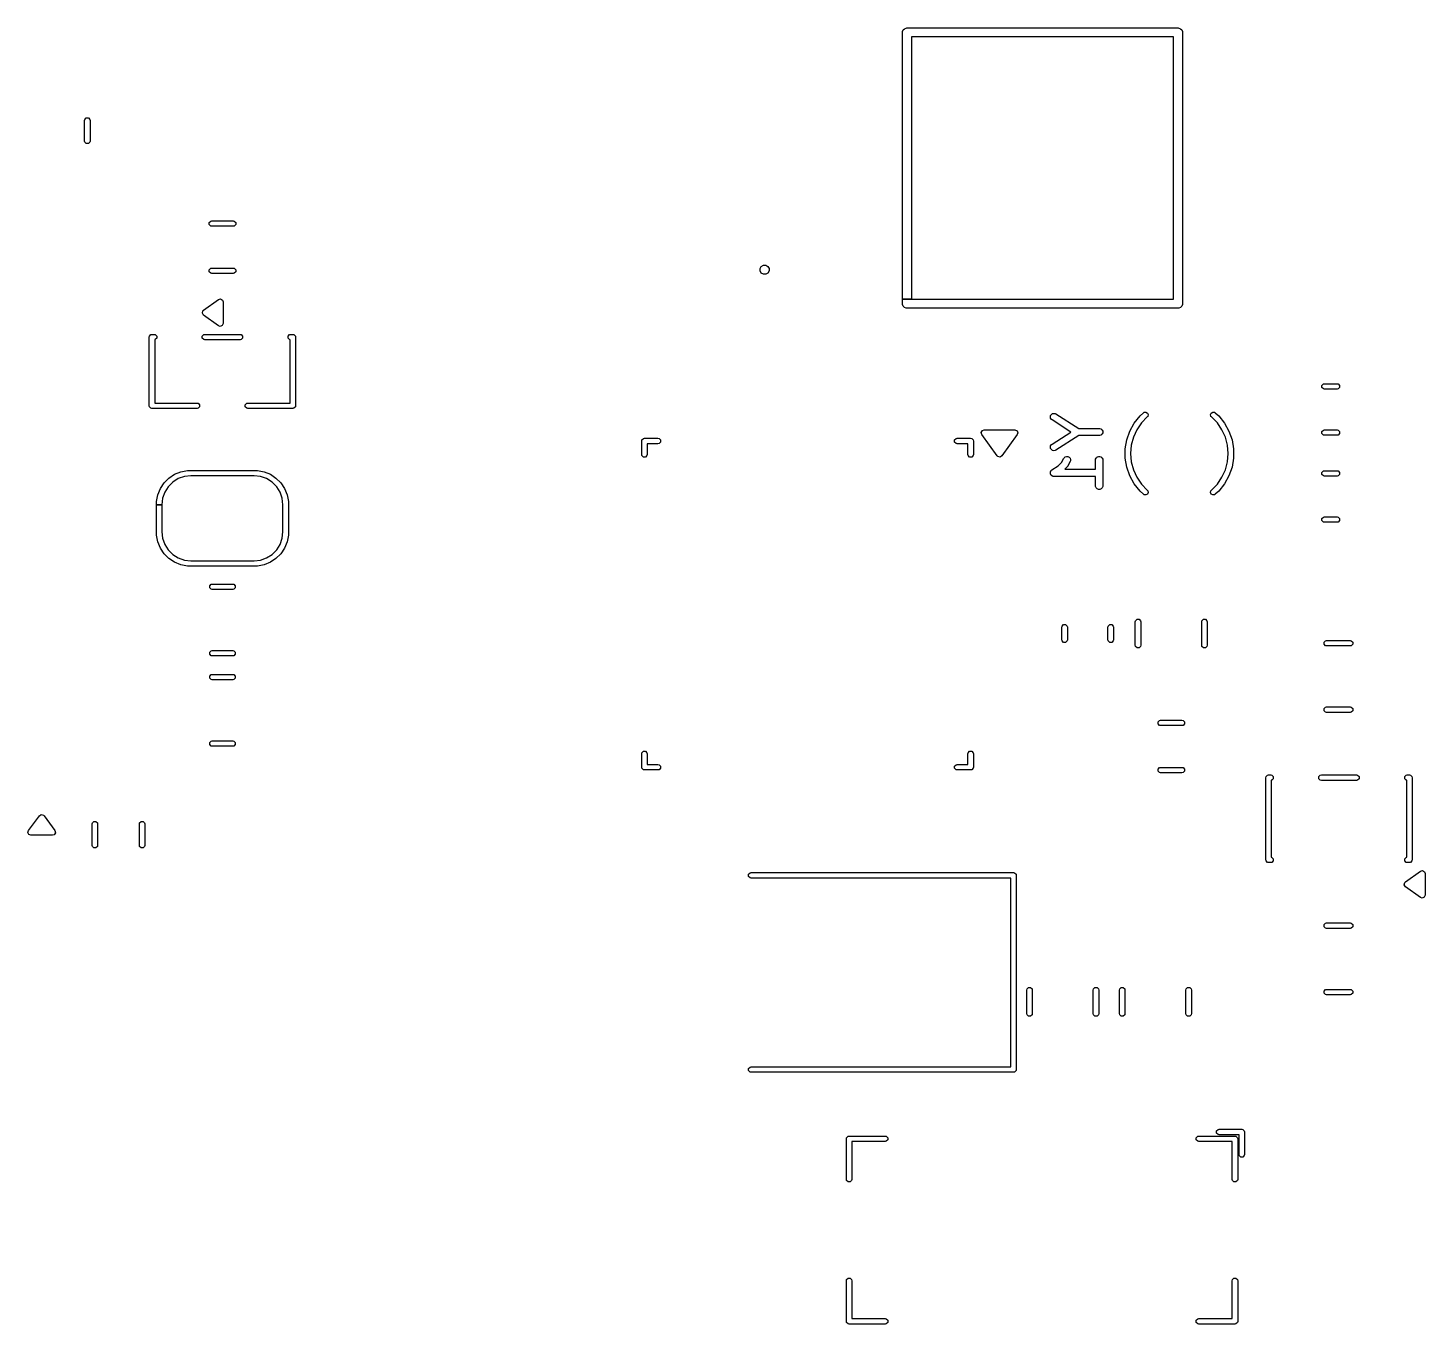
# Model space of a CAD drawing. Extents: x 54 to 204, y -96 to -37.
# Drawn here: x 170.44 to 201.37, y -95.58 to -66.9 of the extents above; entities that cross this region are included whole.
import ezdxf

# ---------------------------------------------------------------- set-up
doc = ezdxf.new("R2010")
doc.units = 0
doc.layers.add('BLACK', color=7, linetype='CONTINUOUS')

msp = doc.modelspace()

# ---------------------------------------------------------------- linework, layer by layer
at = {"layer": 'BLACK', "linetype": 'CONTINUOUS'}
for p, q in [((189.79999, -67.00007), (189.801911, -66.980561)), ((189.79999, -72.90007), (189.79999, -67.00007)), ((189.801911, -66.980561), (189.816843, -66.944513)), ((189.816843, -66.944513), (189.844433, -66.916923)), ((189.844433, -66.916923), (189.880481, -66.901991)), ((189.880481, -66.901991), (189.89999, -66.90007)), ((189.89999, -66.90007), (195.89999, -66.90007)), ((195.79999, -67.10007), (189.99999, -67.10007)), ((189.99999, -67.10007), (189.99999, -72.90007)), ((195.79999, -72.90007), (195.79999, -67.10007)), ((195.89999, -66.90007), (195.919499, -66.901991)), ((195.919499, -66.901991), (195.955547, -66.916923)), ((195.955547, -66.916923), (195.983137, -66.944513)), ((195.983137, -66.944513), (195.998069, -66.980561)), ((195.998069, -66.980561), (195.99999, -67.00007)), ((195.99999, -67.00007), (195.99999, -73.00007)), ((171.69999, -68.948006), (171.704557, -68.925045)), ((171.69999, -69.402134), (171.69999, -68.948006)), ((171.704557, -68.925045), (171.737029, -68.892573)), ((171.737029, -68.892573), (171.782951, -68.892573)), ((171.782951, -68.892573), (171.815423, -68.925045)), ((171.815423, -68.925045), (171.81999, -68.948006)), ((171.81999, -68.948006), (171.81999, -69.402134)), ((171.704557, -69.425095), (171.69999, -69.402134)), ((171.737029, -69.457567), (171.704557, -69.425095)), ((171.782951, -69.457567), (171.737029, -69.457567)), ((171.815423, -69.425095), (171.782951, -69.457567)), ((171.81999, -69.402134), (171.815423, -69.425095)), ((174.457299, -71.204609), (174.489771, -71.172137)), ((174.457299, -71.250531), (174.457299, -71.204609)), ((174.489771, -71.283003), (174.457299, -71.250531)), ((174.489771, -71.172137), (174.512732, -71.16757)), ((174.512732, -71.28757), (174.489771, -71.283003)), ((174.512732, -71.16757), (174.987248, -71.16757)), ((174.987248, -71.28757), (174.512732, -71.28757)), ((174.987248, -71.16757), (175.010209, -71.172137)), ((175.010209, -71.283003), (174.987248, -71.28757)), ((175.010209, -71.172137), (175.042681, -71.204609)), ((175.042681, -71.250531), (175.010209, -71.283003)), ((175.042681, -71.204609), (175.042681, -71.250531)), ((174.457299, -72.249609), (174.489771, -72.217137)), ((174.457299, -72.295531), (174.457299, -72.249609)), ((174.489771, -72.328003), (174.457299, -72.295531)), ((174.489771, -72.217137), (174.512732, -72.21257)), ((174.512732, -72.33257), (174.489771, -72.328003)), ((174.512732, -72.21257), (174.987248, -72.21257)), ((174.987248, -72.33257), (174.512732, -72.33257)), ((174.987248, -72.21257), (175.010209, -72.217137)), ((175.010209, -72.328003), (174.987248, -72.33257)), ((175.010209, -72.217137), (175.042681, -72.249609)), ((175.042681, -72.295531), (175.010209, -72.328003)), ((175.042681, -72.249609), (175.042681, -72.295531)), ((186.64999, -72.223275), (186.676785, -72.176865)), ((186.64999, -72.233824), (186.64999, -72.223275)), ((186.64999, -72.25007), (186.64999, -72.233824)), ((186.64999, -72.276865), (186.64999, -72.25007)), ((186.676785, -72.323275), (186.64999, -72.276865)), ((186.676785, -72.176865), (186.723195, -72.15007)), ((186.723195, -72.35007), (186.676785, -72.323275)), ((186.723195, -72.15007), (186.776785, -72.15007)), ((186.776785, -72.35007), (186.723195, -72.35007)), ((186.776785, -72.15007), (186.823195, -72.176865)), ((186.823195, -72.323275), (186.776785, -72.35007)), ((186.823195, -72.176865), (186.84999, -72.223275)), ((186.84999, -72.276865), (186.823195, -72.323275)), ((186.84999, -72.223275), (186.84999, -72.233824)), ((186.84999, -72.233824), (186.84999, -72.25007)), ((186.84999, -72.25007), (186.84999, -72.276865)), ((174.331759, -73.147502), (174.661759, -72.907502)), ((174.661759, -72.907502), (174.710128, -72.895865)), ((174.710128, -72.895865), (174.752558, -72.921839)), ((174.752558, -72.921839), (174.76499, -72.96007)), ((174.76499, -72.96007), (174.76499, -73.44007)), ((189.79999, -73.00007), (189.79999, -72.90007)), ((189.79999, -72.90007), (189.99999, -72.90007)), ((189.99999, -72.90007), (189.79999, -72.90007)), ((189.99999, -72.90007), (195.79999, -72.90007)), ((174.305785, -73.210208), (174.317422, -73.161839)), ((174.331759, -73.252638), (174.305785, -73.210208)), ((174.317422, -73.161839), (174.331759, -73.147502)), ((174.661759, -73.492638), (174.331759, -73.252638)), ((189.801911, -73.019579), (189.79999, -73.00007)), ((189.816843, -73.055627), (189.801911, -73.019579)), ((189.844433, -73.083217), (189.816843, -73.055627)), ((189.880481, -73.098149), (189.844433, -73.083217)), ((189.89999, -73.10007), (189.880481, -73.098149)), ((195.89999, -73.10007), (189.89999, -73.10007)), ((195.919499, -73.098149), (195.89999, -73.10007)), ((195.955547, -73.083217), (195.919499, -73.098149)), ((195.983137, -73.055627), (195.955547, -73.083217)), ((195.998069, -73.019579), (195.983137, -73.055627)), ((195.99999, -73.00007), (195.998069, -73.019579)), ((174.69999, -73.50507), (174.661759, -73.492638)), ((174.745952, -73.486032), (174.69999, -73.50507)), ((174.76499, -73.44007), (174.745952, -73.486032)), ((173.12999, -73.74007), (173.134557, -73.717109)), ((173.12999, -75.26007), (173.12999, -73.74007)), ((173.134557, -73.717109), (173.167029, -73.684637)), ((173.167029, -73.684637), (173.18999, -73.68007)), ((173.18999, -73.68007), (173.23999, -73.68007)), ((173.23999, -73.68007), (173.262951, -73.684637)), ((173.262951, -73.795503), (173.24999, -73.79808)), ((173.24999, -73.79808), (173.24999, -75.20007)), ((173.262951, -73.684637), (173.295423, -73.717109)), ((173.295423, -73.763031), (173.262951, -73.795503)), ((173.295423, -73.717109), (173.295423, -73.763031)), ((174.304557, -73.717109), (174.337029, -73.684637)), ((174.304557, -73.763031), (174.304557, -73.717109)), ((174.337029, -73.795503), (174.304557, -73.763031)), ((174.337029, -73.684637), (174.35999, -73.68007)), ((174.35999, -73.80007), (174.337029, -73.795503)), ((174.35999, -73.68007), (175.13999, -73.68007)), ((175.13999, -73.80007), (174.35999, -73.80007)), ((175.13999, -73.68007), (175.162951, -73.684637)), ((175.162951, -73.795503), (175.13999, -73.80007)), ((175.162951, -73.684637), (175.195423, -73.717109)), ((175.195423, -73.763031), (175.162951, -73.795503)), ((175.195423, -73.717109), (175.195423, -73.763031)), ((176.204557, -73.717109), (176.237029, -73.684637)), ((176.204557, -73.763031), (176.204557, -73.717109)), ((176.237029, -73.795503), (176.204557, -73.763031)), ((176.237029, -73.684637), (176.25999, -73.68007)), ((176.24999, -73.79808), (176.237029, -73.795503)), ((176.24999, -75.20007), (176.24999, -73.79808)), ((176.25999, -73.68007), (176.30999, -73.68007)), ((176.30999, -73.68007), (176.332951, -73.684637)), ((176.332951, -73.684637), (176.365423, -73.717109)), ((176.365423, -73.717109), (176.36999, -73.74007)), ((176.36999, -73.74007), (176.36999, -75.26007)), ((199.083571, -74.8094), (199.116043, -74.776928)), ((199.083571, -74.855322), (199.083571, -74.8094)), ((199.116043, -74.776928), (199.139004, -74.772361)), ((199.139004, -74.772361), (199.420164, -74.772361)), ((199.420164, -74.772361), (199.443125, -74.776928)), ((199.443125, -74.776928), (199.475597, -74.8094)), ((199.475597, -74.8094), (199.475597, -74.855322)), ((199.116043, -74.887794), (199.083571, -74.855322)), ((199.139004, -74.892361), (199.116043, -74.887794)), ((199.420164, -74.892361), (199.139004, -74.892361)), ((199.443125, -74.887794), (199.420164, -74.892361)), ((199.475597, -74.855322), (199.443125, -74.887794)), ((173.134557, -75.283031), (173.12999, -75.26007)), ((173.167029, -75.315503), (173.134557, -75.283031)), ((173.18999, -75.32007), (173.167029, -75.315503)), ((174.18999, -75.32007), (173.18999, -75.32007)), ((173.24999, -75.20007), (174.18999, -75.20007)), ((174.18999, -75.20007), (174.212951, -75.204637)), ((174.212951, -75.315503), (174.18999, -75.32007)), ((174.212951, -75.204637), (174.245423, -75.237109)), ((174.245423, -75.283031), (174.212951, -75.315503)), ((174.245423, -75.237109), (174.245423, -75.283031)), ((175.254557, -75.237109), (175.287029, -75.204637)), ((175.254557, -75.283031), (175.254557, -75.237109)), ((175.287029, -75.315503), (175.254557, -75.283031)), ((175.287029, -75.204637), (175.30999, -75.20007)), ((175.30999, -75.32007), (175.287029, -75.315503)), ((175.30999, -75.20007), (176.24999, -75.20007)), ((176.30999, -75.32007), (175.30999, -75.32007)), ((176.332951, -75.315503), (176.30999, -75.32007)), ((176.365423, -75.283031), (176.332951, -75.315503)), ((176.36999, -75.26007), (176.365423, -75.283031)), ((193.097326, -75.451907), (193.121289, -75.43511)), ((193.121289, -75.43511), (193.123074, -75.434323)), ((193.123074, -75.434323), (193.15164, -75.427975)), ((193.15164, -75.427975), (193.153591, -75.427932)), ((193.153591, -75.427932), (193.182413, -75.432999)), ((193.182413, -75.432999), (193.183805, -75.433462)), ((193.183805, -75.433462), (193.196923, -75.440101)), ((193.196923, -75.440101), (193.197349, -75.440344)), ((193.197349, -75.440344), (193.701504, -75.76117)), ((195.059415, -75.484862), (195.135938, -75.417402)), ((195.135898, -75.417357), (195.150521, -75.404463)), ((195.135938, -75.417402), (195.135898, -75.417357)), ((195.150521, -75.404463), (195.189338, -75.400791)), ((195.189338, -75.400791), (195.2229, -75.420637)), ((195.2229, -75.420637), (195.238388, -75.45642)), ((196.620772, -75.456421), (196.636259, -75.420638)), ((196.636259, -75.420638), (196.66982, -75.400792)), ((196.66982, -75.400792), (196.708638, -75.404463)), ((196.708638, -75.404463), (196.723261, -75.417356)), ((196.723261, -75.417356), (196.799789, -75.484819)), ((193.074494, -75.508645), (193.079561, -75.479823)), ((193.074537, -75.510596), (193.074494, -75.508645)), ((193.080885, -75.539162), (193.074537, -75.510596)), ((193.079561, -75.479823), (193.080267, -75.478005)), ((193.080267, -75.478005), (193.095978, -75.453317)), ((193.081672, -75.540947), (193.080885, -75.539162)), ((193.098469, -75.56491), (193.081672, -75.540947)), ((193.095978, -75.453317), (193.097326, -75.451907)), ((193.099478, -75.565975), (193.098469, -75.56491)), ((193.111048, -75.575047), (193.099478, -75.565975)), ((193.111449, -75.57533), (193.111048, -75.575047)), ((193.529197, -75.84117), (193.111449, -75.57533)), ((194.831951, -75.821867), (194.931357, -75.643695)), ((194.931357, -75.643695), (195.059415, -75.484862)), ((195.088812, -75.639603), (194.986455, -75.791252)), ((195.215301, -75.50741), (195.088812, -75.639603)), ((195.229885, -75.494472), (195.215262, -75.507365)), ((195.215262, -75.507365), (195.215301, -75.50741)), ((195.238388, -75.45642), (195.229885, -75.494472)), ((196.629276, -75.494473), (196.620772, -75.456421)), ((196.643899, -75.507366), (196.629276, -75.494473)), ((196.770399, -75.639565), (196.643899, -75.507366)), ((196.872765, -75.791221), (196.770399, -75.639565)), ((196.799789, -75.484819), (196.927858, -75.643658)), ((196.927858, -75.643658), (197.027273, -75.821839)), ((184.02999, -76.04007), (184.034557, -76.017109)), ((184.02999, -76.34007), (184.02999, -76.04007)), ((184.034557, -76.017109), (184.067029, -75.984637)), ((184.067029, -75.984637), (184.08999, -75.98007)), ((184.08999, -75.98007), (184.38999, -75.98007)), ((184.38999, -75.98007), (184.412951, -75.984637)), ((184.412951, -75.984637), (184.445423, -76.017109)), ((184.445423, -76.063031), (184.412951, -76.095503)), ((184.445423, -76.017109), (184.445423, -76.063031)), ((190.954557, -76.017109), (190.987029, -75.984637)), ((190.954557, -76.063031), (190.954557, -76.017109)), ((190.987029, -76.095503), (190.954557, -76.063031)), ((190.987029, -75.984637), (191.00999, -75.98007)), ((191.00999, -75.98007), (191.30999, -75.98007)), ((191.30999, -75.98007), (191.332951, -75.984637)), ((191.332951, -75.984637), (191.365423, -76.017109)), ((191.365423, -76.017109), (191.36999, -76.04007)), ((191.36999, -76.04007), (191.36999, -76.34007)), ((191.545811, -75.84977), (191.571892, -75.807405)), ((191.557325, -75.898168), (191.545811, -75.84977)), ((191.897325, -76.368168), (191.557325, -75.898168)), ((191.571892, -75.807405), (191.60999, -75.79507)), ((191.60999, -75.79507), (192.28999, -75.79507)), ((192.342655, -75.898168), (192.002655, -76.368168)), ((192.28999, -75.79507), (192.335952, -75.814108)), ((192.335952, -75.814108), (192.35499, -75.86007)), ((192.35499, -75.86007), (192.342655, -75.898168)), ((193.111449, -76.10701), (193.529197, -75.84117)), ((193.701504, -75.92117), (193.197349, -76.241996)), ((193.701504, -75.76117), (194.154399, -75.76117)), ((194.154399, -75.92117), (193.701504, -75.92117)), ((194.154399, -75.76117), (194.154889, -75.761194)), ((194.154889, -75.921146), (194.154399, -75.92117)), ((194.154889, -75.761194), (194.169521, -75.762635)), ((194.169521, -75.919705), (194.154889, -75.921146)), ((194.169521, -75.762635), (194.170944, -75.762992)), ((194.170944, -75.919348), (194.169521, -75.919705)), ((194.170944, -75.762992), (194.19798, -75.774191)), ((194.19798, -75.908149), (194.170944, -75.919348)), ((194.19798, -75.774191), (194.199603, -75.775274)), ((194.199603, -75.907066), (194.19798, -75.908149)), ((194.199603, -75.775274), (194.220295, -75.795966)), ((194.220295, -75.886374), (194.199603, -75.907066)), ((194.220295, -75.795966), (194.221378, -75.797589)), ((194.221378, -75.884751), (194.220295, -75.886374)), ((194.221378, -75.797589), (194.232577, -75.824625)), ((194.232577, -75.857715), (194.221378, -75.884751)), ((194.232577, -75.824625), (194.232958, -75.826538)), ((194.232958, -75.855802), (194.232577, -75.857715)), ((194.232958, -75.826538), (194.232958, -75.855802)), ((194.729602, -76.21536), (194.764049, -76.014263)), ((194.764049, -76.014263), (194.831951, -75.821867)), ((194.911168, -75.958005), (194.865112, -76.135073)), ((194.986455, -75.791252), (194.911168, -75.958005)), ((196.948059, -75.957983), (196.872765, -75.791221)), ((196.994119, -76.135062), (196.948059, -75.957983)), ((197.027273, -75.821839), (197.09518, -76.014245)), ((197.09518, -76.014245), (197.129631, -76.215354)), ((199.083571, -75.8294), (199.116043, -75.796928)), ((199.083571, -75.875322), (199.083571, -75.8294)), ((199.116043, -75.907794), (199.083571, -75.875322)), ((199.116043, -75.796928), (199.139004, -75.792361)), ((199.139004, -75.912361), (199.116043, -75.907794)), ((199.139004, -75.792361), (199.420164, -75.792361)), ((199.420164, -75.912361), (199.139004, -75.912361)), ((199.420164, -75.792361), (199.443125, -75.796928)), ((199.443125, -75.907794), (199.420164, -75.912361)), ((199.443125, -75.796928), (199.475597, -75.8294)), ((199.475597, -75.875322), (199.443125, -75.907794)), ((199.475597, -75.8294), (199.475597, -75.875322)), ((184.034557, -76.363031), (184.02999, -76.34007)), ((184.067029, -76.395503), (184.034557, -76.363031)), ((184.145423, -76.363031), (184.112951, -76.395503)), ((184.14999, -76.34007), (184.145423, -76.363031)), ((184.38999, -76.10007), (184.14999, -76.10007)), ((184.14999, -76.10007), (184.14999, -76.34007)), ((184.412951, -76.095503), (184.38999, -76.10007)), ((191.00999, -76.10007), (190.987029, -76.095503)), ((191.24999, -76.10007), (191.00999, -76.10007)), ((191.24999, -76.34007), (191.24999, -76.10007)), ((191.254557, -76.363031), (191.24999, -76.34007)), ((191.287029, -76.395503), (191.254557, -76.363031)), ((191.365423, -76.363031), (191.332951, -76.395503)), ((191.36999, -76.34007), (191.365423, -76.363031)), ((191.911892, -76.382735), (191.897325, -76.368168)), ((192.002655, -76.368168), (191.96029, -76.394249)), ((193.074494, -76.173695), (193.074537, -76.171744)), ((193.079561, -76.202517), (193.074494, -76.173695)), ((193.074537, -76.171744), (193.080885, -76.143178)), ((193.080267, -76.204335), (193.079561, -76.202517)), ((193.095978, -76.229023), (193.080267, -76.204335)), ((193.080885, -76.143178), (193.081672, -76.141393)), ((193.081672, -76.141393), (193.098469, -76.11743)), ((193.097326, -76.230433), (193.095978, -76.229023)), ((193.121289, -76.24723), (193.097326, -76.230433)), ((193.098469, -76.11743), (193.099478, -76.116365)), ((193.099478, -76.116365), (193.111048, -76.107293)), ((193.111048, -76.107293), (193.111449, -76.10701)), ((193.123074, -76.248017), (193.121289, -76.24723)), ((193.15164, -76.254365), (193.123074, -76.248017)), ((193.153591, -76.254408), (193.15164, -76.254365)), ((193.182413, -76.249341), (193.153591, -76.254408)), ((193.183805, -76.248878), (193.182413, -76.249341)), ((193.196923, -76.242239), (193.183805, -76.248878)), ((193.197349, -76.241996), (193.196923, -76.242239)), ((194.729597, -76.419386), (194.729602, -76.21536)), ((194.865112, -76.135073), (194.849609, -76.317376)), ((194.849609, -76.317376), (194.865104, -76.499679)), ((197.009624, -76.317376), (196.994119, -76.135062)), ((196.994128, -76.49969), (197.009624, -76.317376)), ((197.129631, -76.215354), (197.129635, -76.419392)), ((184.112951, -76.395503), (184.067029, -76.395503)), ((191.332951, -76.395503), (191.287029, -76.395503)), ((191.96029, -76.394249), (191.911892, -76.382735)), ((193.098253, -76.688976), (193.109511, -76.679755)), ((193.109511, -76.679755), (193.109539, -76.679789)), ((193.109539, -76.679789), (193.109689, -76.679687)), ((193.109652, -76.67964), (193.109695, -76.679606)), ((193.109689, -76.679687), (193.109652, -76.67964)), ((193.109695, -76.679606), (193.110022, -76.679368)), ((193.110022, -76.679368), (193.246286, -76.588524)), ((193.246286, -76.588524), (193.326747, -76.508064)), ((193.326747, -76.508064), (193.368559, -76.424441)), ((193.368559, -76.424441), (193.368799, -76.424014)), ((193.368799, -76.424014), (193.376631, -76.411571)), ((193.376631, -76.411571), (193.377587, -76.410457)), ((193.377587, -76.410457), (193.399695, -76.391284)), ((193.449063, -76.612025), (193.395156, -76.665932)), ((193.395156, -76.665932), (194.074399, -76.665932)), ((193.399695, -76.391284), (193.40139, -76.390318)), ((193.40139, -76.390318), (193.429151, -76.381064)), ((193.429151, -76.381064), (193.431086, -76.38082)), ((193.431086, -76.38082), (193.460276, -76.382894)), ((193.449392, -76.611661), (193.449063, -76.612025)), ((193.45384, -76.60624), (193.449392, -76.611661)), ((193.45502, -76.605218), (193.45384, -76.60624)), ((193.455976, -76.604103), (193.45502, -76.605218)), ((193.457225, -76.602117), (193.455976, -76.604103)), ((193.45872, -76.600297), (193.457225, -76.602117)), ((193.459476, -76.599035), (193.45872, -76.600297)), ((193.460073, -76.597591), (193.459476, -76.599035)), ((193.463807, -76.591661), (193.460073, -76.597591)), ((193.460276, -76.382894), (193.462158, -76.383409)), ((193.462158, -76.383409), (193.488333, -76.396497)), ((193.464048, -76.591233), (193.463807, -76.591661)), ((193.511667, -76.495995), (193.464048, -76.591233)), ((193.488333, -76.396497), (193.489874, -76.397693)), ((193.489874, -76.397693), (193.509047, -76.4198)), ((193.509047, -76.4198), (193.510013, -76.421495)), ((193.510013, -76.421495), (193.519267, -76.449257)), ((193.511865, -76.495546), (193.511667, -76.495995)), ((193.51712, -76.481815), (193.511865, -76.495546)), ((193.517437, -76.480382), (193.51712, -76.481815)), ((193.519511, -76.451192), (193.517437, -76.480382)), ((193.519267, -76.449257), (193.519511, -76.451192)), ((194.074399, -76.460218), (194.074423, -76.459728)), ((194.074399, -76.665932), (194.074399, -76.460218)), ((194.074423, -76.459728), (194.075864, -76.445096)), ((194.075864, -76.445096), (194.076221, -76.443673)), ((194.076221, -76.443673), (194.08742, -76.416637)), ((194.08742, -76.416637), (194.088503, -76.415014)), ((194.088503, -76.415014), (194.109195, -76.394322)), ((194.109195, -76.394322), (194.110818, -76.393239)), ((194.110818, -76.393239), (194.137854, -76.38204)), ((194.137854, -76.38204), (194.139767, -76.381659)), ((194.139767, -76.381659), (194.169031, -76.381659)), ((194.169031, -76.381659), (194.170944, -76.38204)), ((194.170944, -76.38204), (194.19798, -76.393239)), ((194.19798, -76.393239), (194.199603, -76.394322)), ((194.199603, -76.394322), (194.220295, -76.415014)), ((194.220295, -76.415014), (194.221378, -76.416637)), ((194.221378, -76.416637), (194.232577, -76.443673)), ((194.232577, -76.443673), (194.232934, -76.445096)), ((194.232934, -76.445096), (194.234375, -76.459728)), ((194.234375, -76.459728), (194.234399, -76.460218)), ((194.234399, -76.460218), (194.234399, -77.031646)), ((194.764036, -76.620485), (194.729597, -76.419386)), ((194.831928, -76.812884), (194.764036, -76.620485)), ((194.865104, -76.499679), (194.911152, -76.676749)), ((194.911152, -76.676749), (194.986432, -76.843505)), ((196.872789, -76.843536), (196.948075, -76.676771)), ((196.948075, -76.676771), (196.994128, -76.49969)), ((197.095194, -76.620502), (197.027295, -76.812912)), ((197.129635, -76.419392), (197.095194, -76.620502)), ((173.376497, -77.090084), (173.459671, -76.965612)), ((173.459671, -76.965612), (173.565528, -76.859757)), ((173.650965, -76.949716), (173.549627, -77.051051)), ((173.565528, -76.859757), (173.690003, -76.776587)), ((173.772311, -76.87347), (173.650965, -76.949716)), ((173.690003, -76.776587), (173.828311, -76.719298)), ((173.907581, -76.826137), (173.772311, -76.87347)), ((173.828311, -76.719298), (173.975137, -76.690091)), ((174.049991, -76.81009), (173.907581, -76.826137)), ((173.975137, -76.690091), (174.049889, -76.69009)), ((174.049889, -76.69009), (174.049989, -76.69007)), ((174.049989, -76.69007), (174.069484, -76.690069)), ((174.069486, -76.81007), (174.049991, -76.81007)), ((174.049991, -76.81007), (174.049991, -76.81009)), ((174.069484, -76.690069), (174.069485, -76.69007)), ((174.069485, -76.69007), (175.449989, -76.69007)), ((175.430495, -76.81007), (174.069486, -76.81007)), ((175.430496, -76.810071), (175.430495, -76.81007)), ((175.449991, -76.81007), (175.430496, -76.810071)), ((175.449989, -76.69007), (175.524844, -76.690069)), ((175.592409, -76.826114), (175.449991, -76.81007)), ((175.524844, -76.690069), (175.671678, -76.719274)), ((175.727686, -76.873447), (175.592409, -76.826114)), ((175.671678, -76.719274), (175.809993, -76.776562)), ((175.849039, -76.949694), (175.727686, -76.873447)), ((175.809993, -76.776562), (175.934475, -76.859734)), ((175.950383, -77.051033), (175.849039, -76.949694)), ((175.934475, -76.859734), (176.040339, -76.965591)), ((176.040339, -76.965591), (176.123517, -77.090068)), ((193.074494, -76.746823), (193.074496, -76.744872)), ((193.07584, -76.753626), (193.074494, -76.746823)), ((193.074496, -76.744872), (193.07584, -76.738152)), ((193.07584, -76.7313), (193.07622, -76.729387)), ((193.07584, -76.738152), (193.07584, -76.7313)), ((193.07584, -76.760564), (193.07584, -76.753626)), ((193.076221, -76.762478), (193.07584, -76.760564)), ((193.07622, -76.729387), (193.078874, -76.722976)), ((193.078843, -76.768807), (193.076221, -76.762478)), ((193.080173, -76.775531), (193.078843, -76.768807)), ((193.078874, -76.722976), (193.080235, -76.716178)), ((193.080918, -76.777335), (193.080173, -76.775531)), ((193.080235, -76.716178), (193.080983, -76.714377)), ((193.084766, -76.783107), (193.080918, -76.777335)), ((193.080983, -76.714377), (193.084797, -76.708679)), ((193.08742, -76.789513), (193.084766, -76.783107)), ((193.084797, -76.708679), (193.08742, -76.70235)), ((193.08742, -76.70235), (193.088503, -76.700729)), ((193.088503, -76.791136), (193.08742, -76.789513)), ((193.088503, -76.700729), (193.093406, -76.695824)), ((193.09335, -76.795983), (193.088503, -76.791136)), ((193.097151, -76.801684), (193.09335, -76.795983)), ((193.093406, -76.695824), (193.097267, -76.690061)), ((193.098529, -76.803065), (193.097151, -76.801684)), ((193.097267, -76.690061), (193.098253, -76.688976)), ((193.104289, -76.806922), (193.098529, -76.803065)), ((193.109195, -76.811828), (193.104289, -76.806922)), ((193.110818, -76.812911), (193.109195, -76.811828)), ((193.117149, -76.815533), (193.110818, -76.812911)), ((193.122844, -76.819347), (193.117149, -76.815533)), ((193.124645, -76.820096), (193.122844, -76.819347)), ((193.131448, -76.821456), (193.124645, -76.820096)), ((193.137854, -76.82411), (193.131448, -76.821456)), ((193.139277, -76.824467), (193.137854, -76.82411)), ((193.153753, -76.825892), (193.139277, -76.824467)), ((193.153759, -76.825822), (193.153753, -76.825892)), ((193.153792, -76.825821), (193.153759, -76.825822)), ((193.153784, -76.825894), (193.153792, -76.825821)), ((193.153837, -76.8259), (193.153784, -76.825894)), ((193.154399, -76.825932), (193.153837, -76.8259)), ((194.074399, -76.825932), (193.154399, -76.825932)), ((194.074399, -77.031646), (194.074399, -76.825932)), ((194.931327, -76.99106), (194.831928, -76.812884)), ((195.059377, -77.149898), (194.931327, -76.99106)), ((194.986432, -76.843505), (195.088782, -76.995159)), ((195.088782, -76.995159), (195.215264, -77.127358)), ((196.643936, -77.127402), (196.77043, -76.995197)), ((196.77043, -76.995197), (196.872789, -76.843536)), ((196.927888, -76.991096), (196.799827, -77.149942)), ((197.027295, -76.812912), (196.927888, -76.991096)), ((199.083571, -76.7344), (199.116043, -76.701928)), ((199.083571, -76.780322), (199.083571, -76.7344)), ((199.116043, -76.812794), (199.083571, -76.780322)), ((199.116043, -76.701928), (199.139004, -76.697361)), ((199.139004, -76.817361), (199.116043, -76.812794)), ((199.139004, -76.697361), (199.420164, -76.697361)), ((199.420164, -76.817361), (199.139004, -76.817361)), ((199.420164, -76.697361), (199.443125, -76.701928)), ((199.443125, -76.812794), (199.420164, -76.817361)), ((199.443125, -76.701928), (199.475597, -76.7344)), ((199.475597, -76.780322), (199.443125, -76.812794)), ((199.475597, -76.7344), (199.475597, -76.780322)), ((173.289993, -77.375216), (173.319204, -77.22839)), ((173.319204, -77.22839), (173.376497, -77.090084)), ((173.473378, -77.172395), (173.426041, -77.307663)), ((173.549627, -77.051051), (173.473378, -77.172395)), ((176.026637, -77.172381), (175.950383, -77.051033)), ((176.073978, -77.307656), (176.026637, -77.172381)), ((176.123517, -77.090068), (176.180814, -77.22838)), ((176.180814, -77.22838), (176.210026, -77.375212)), ((194.074423, -77.032136), (194.074399, -77.031646)), ((194.075864, -77.046768), (194.074423, -77.032136)), ((194.076221, -77.048191), (194.075864, -77.046768)), ((194.08742, -77.075227), (194.076221, -77.048191)), ((194.088503, -77.07685), (194.08742, -77.075227)), ((194.109195, -77.097542), (194.088503, -77.07685)), ((194.110818, -77.098625), (194.109195, -77.097542)), ((194.137854, -77.109824), (194.110818, -77.098625)), ((194.139767, -77.110205), (194.137854, -77.109824)), ((194.169031, -77.110205), (194.139767, -77.110205)), ((194.170944, -77.109824), (194.169031, -77.110205)), ((194.19798, -77.098625), (194.170944, -77.109824)), ((194.199603, -77.097542), (194.19798, -77.098625)), ((194.220295, -77.07685), (194.199603, -77.097542)), ((194.221378, -77.075227), (194.220295, -77.07685)), ((194.232577, -77.048191), (194.221378, -77.075227)), ((194.232934, -77.046768), (194.232577, -77.048191)), ((194.234375, -77.032136), (194.232934, -77.046768)), ((194.234399, -77.031646), (194.234375, -77.032136)), ((195.135897, -77.217362), (195.059377, -77.149898)), ((195.135896, -77.217363), (195.135897, -77.217362)), ((195.150518, -77.230257), (195.135896, -77.217363)), ((195.189335, -77.233931), (195.150518, -77.230257)), ((195.222898, -77.214087), (195.189335, -77.233931)), ((195.215264, -77.127358), (195.215264, -77.127359)), ((195.215264, -77.127359), (195.229886, -77.140253)), ((195.238387, -77.178305), (195.222898, -77.214087)), ((195.229886, -77.140253), (195.238387, -77.178305)), ((196.620772, -77.178303), (196.629275, -77.140251)), ((196.636261, -77.214086), (196.620772, -77.178303)), ((196.629275, -77.140251), (196.643897, -77.127358)), ((196.669823, -77.233931), (196.636261, -77.214086)), ((196.643897, -77.127358), (196.643936, -77.127402)), ((196.70864, -77.230258), (196.669823, -77.233931)), ((196.723263, -77.217364), (196.70864, -77.230258)), ((196.723301, -77.217408), (196.723263, -77.217364)), ((196.799827, -77.149942), (196.723301, -77.217408)), ((173.289989, -77.469563), (173.28999, -77.45007)), ((173.28999, -77.469564), (173.289989, -77.469563)), ((173.28999, -77.450067), (173.289993, -77.375216)), ((173.28999, -77.45007), (173.28999, -77.450067)), ((173.28999, -77.45007), (173.40999, -77.45007)), ((173.40999, -77.45007), (173.28999, -77.45007)), ((173.28999, -78.05007), (173.28999, -77.469564)), ((173.426041, -77.307663), (173.40999, -77.45007)), ((173.40999, -77.45007), (173.40999, -78.030575)), ((176.090015, -77.449942), (176.073978, -77.307656)), ((176.08999, -77.45007), (176.090015, -77.449942)), ((176.08999, -78.030575), (176.08999, -77.45007)), ((176.21003, -77.450067), (176.20999, -77.450067)), ((176.20999, -77.450067), (176.209991, -77.469563)), ((176.209991, -77.469563), (176.20999, -77.469564)), ((176.20999, -77.469564), (176.20999, -78.049029)), ((176.210026, -77.375212), (176.21003, -77.450067)), ((199.083571, -77.7544), (199.116043, -77.721928)), ((199.083571, -77.800322), (199.083571, -77.7544)), ((199.116043, -77.832794), (199.083571, -77.800322)), ((199.116043, -77.721928), (199.139004, -77.717361)), ((199.139004, -77.837361), (199.116043, -77.832794)), ((199.139004, -77.717361), (199.420164, -77.717361)), ((199.420164, -77.837361), (199.139004, -77.837361)), ((199.420164, -77.717361), (199.443125, -77.721928)), ((199.443125, -77.832794), (199.420164, -77.837361)), ((199.443125, -77.721928), (199.475597, -77.7544)), ((199.475597, -77.800322), (199.443125, -77.832794)), ((199.475597, -77.7544), (199.475597, -77.800322)), ((173.290029, -78.050271), (173.28999, -78.05007)), ((173.290027, -78.124919), (173.290029, -78.050271)), ((173.319227, -78.271748), (173.290027, -78.124919)), ((173.40999, -78.030575), (173.409991, -78.030577)), ((173.409991, -78.030577), (173.40999, -78.050073)), ((173.40999, -78.050073), (173.41003, -78.050073)), ((173.41003, -78.050073), (173.42607, -78.192483)), ((173.42607, -78.192483), (173.473397, -78.327753)), ((176.026618, -78.327766), (176.073949, -78.19249)), ((176.073949, -78.19249), (176.08999, -78.050073)), ((176.089989, -78.030577), (176.08999, -78.030575)), ((176.08999, -78.050073), (176.089989, -78.030577)), ((176.209993, -78.124923), (176.180791, -78.271757)), ((176.20999, -78.049029), (176.20999, -78.050067)), ((176.20999, -78.050067), (176.209993, -78.124923)), ((173.376511, -78.410058), (173.319227, -78.271748)), ((173.459678, -78.534535), (173.376511, -78.410058)), ((173.565532, -78.640394), (173.459678, -78.534535)), ((173.473397, -78.327753), (173.549639, -78.449099)), ((173.549639, -78.449099), (173.650972, -78.550438)), ((175.849032, -78.55046), (175.950372, -78.449118)), ((176.040331, -78.534555), (175.934472, -78.640417)), ((175.950372, -78.449118), (176.026618, -78.327766)), ((176.123503, -78.410073), (176.040331, -78.534555)), ((176.180791, -78.271757), (176.123503, -78.410073)), ((173.690004, -78.723568), (173.565532, -78.640394)), ((173.650972, -78.550438), (173.772314, -78.626687)), ((173.828311, -78.78086), (173.690004, -78.723568)), ((173.772314, -78.626687), (173.907582, -78.674022)), ((173.975137, -78.810069), (173.828311, -78.78086)), ((173.907582, -78.674022), (174.049991, -78.69007)), ((174.049989, -78.81007), (173.975137, -78.810069)), ((174.069484, -78.810071), (174.049989, -78.81007)), ((174.049991, -78.69007), (175.430495, -78.69007)), ((174.069485, -78.81007), (174.069484, -78.810071)), ((175.430494, -78.81007), (174.069485, -78.81007)), ((175.449989, -78.81007), (175.430494, -78.81007)), ((175.430495, -78.69007), (175.430496, -78.690069)), ((175.430496, -78.690069), (175.449991, -78.69007)), ((175.449989, -78.81009), (175.449989, -78.81007)), ((175.524844, -78.810091), (175.449989, -78.81009)), ((175.449991, -78.69007), (175.450054, -78.690082)), ((175.450054, -78.690082), (175.592407, -78.674045)), ((175.671678, -78.780885), (175.524844, -78.810091)), ((175.592407, -78.674045), (175.727682, -78.62671)), ((175.809993, -78.723593), (175.671678, -78.780885)), ((175.727682, -78.62671), (175.849032, -78.55046)), ((175.934472, -78.640417), (175.809993, -78.723593)), ((174.467493, -79.242109), (174.499965, -79.209637)), ((174.467493, -79.288031), (174.467493, -79.242109)), ((174.499965, -79.320503), (174.467493, -79.288031)), ((174.499965, -79.209637), (174.522926, -79.20507)), ((174.522926, -79.32507), (174.499965, -79.320503)), ((174.522926, -79.20507), (174.977054, -79.20507)), ((174.977054, -79.32507), (174.522926, -79.32507)), ((174.977054, -79.20507), (175.000015, -79.209637)), ((175.000015, -79.320503), (174.977054, -79.32507)), ((175.000015, -79.209637), (175.032487, -79.242109)), ((175.032487, -79.288031), (175.000015, -79.320503)), ((175.032487, -79.242109), (175.032487, -79.288031)), ((194.95499, -80.038818), (194.959557, -80.015857)), ((194.95499, -80.561322), (194.95499, -80.038818)), ((194.959557, -80.015857), (194.992029, -79.983385)), ((194.992029, -79.983385), (195.037951, -79.983385)), ((195.037951, -79.983385), (195.070423, -80.015857)), ((195.070423, -80.015857), (195.07499, -80.038818)), ((195.07499, -80.038818), (195.07499, -80.561322)), ((196.42499, -80.038818), (196.429557, -80.015857)), ((196.42499, -80.561322), (196.42499, -80.038818)), ((196.429557, -80.015857), (196.462029, -79.983385)), ((196.462029, -79.983385), (196.507951, -79.983385)), ((196.507951, -79.983385), (196.540423, -80.015857)), ((196.540423, -80.015857), (196.54499, -80.038818)), ((196.54499, -80.038818), (196.54499, -80.561322)), ((193.32999, -80.15949), (193.334557, -80.136529)), ((193.32999, -80.44065), (193.32999, -80.15949)), ((193.334557, -80.136529), (193.367029, -80.104057)), ((193.367029, -80.104057), (193.412951, -80.104057)), ((193.412951, -80.104057), (193.445423, -80.136529)), ((193.445423, -80.136529), (193.44999, -80.15949)), ((193.44999, -80.15949), (193.44999, -80.44065)), ((194.34999, -80.15949), (194.354557, -80.136529)), ((194.34999, -80.44065), (194.34999, -80.15949)), ((194.354557, -80.136529), (194.387029, -80.104057)), ((194.387029, -80.104057), (194.432951, -80.104057)), ((194.432951, -80.104057), (194.465423, -80.136529)), ((194.465423, -80.136529), (194.46999, -80.15949)), ((194.46999, -80.15949), (194.46999, -80.44065)), ((174.467493, -80.712109), (174.499965, -80.679637)), ((174.499965, -80.679637), (174.522926, -80.67507)), ((174.522926, -80.67507), (174.977054, -80.67507)), ((174.977054, -80.67507), (175.000015, -80.679637)), ((175.000015, -80.679637), (175.032487, -80.712109)), ((193.334557, -80.463611), (193.32999, -80.44065)), ((193.367029, -80.496083), (193.334557, -80.463611)), ((193.412951, -80.496083), (193.367029, -80.496083)), ((193.445423, -80.463611), (193.412951, -80.496083)), ((193.44999, -80.44065), (193.445423, -80.463611)), ((194.354557, -80.463611), (194.34999, -80.44065)), ((194.387029, -80.496083), (194.354557, -80.463611)), ((194.432951, -80.496083), (194.387029, -80.496083)), ((194.465423, -80.463611), (194.432951, -80.496083)), ((194.46999, -80.44065), (194.465423, -80.463611)), ((194.959557, -80.584283), (194.95499, -80.561322)), ((194.992029, -80.616755), (194.959557, -80.584283)), ((195.037951, -80.616755), (194.992029, -80.616755)), ((195.070423, -80.584283), (195.037951, -80.616755)), ((195.07499, -80.561322), (195.070423, -80.584283)), ((196.429557, -80.584283), (196.42499, -80.561322)), ((196.462029, -80.616755), (196.429557, -80.584283)), ((196.507951, -80.616755), (196.462029, -80.616755)), ((196.540423, -80.584283), (196.507951, -80.616755)), ((196.54499, -80.561322), (196.540423, -80.584283)), ((199.133305, -80.492109), (199.165777, -80.459637)), ((199.133305, -80.538031), (199.133305, -80.492109)), ((199.165777, -80.570503), (199.133305, -80.538031)), ((199.165777, -80.459637), (199.188738, -80.45507)), ((199.188738, -80.57507), (199.165777, -80.570503)), ((199.188738, -80.45507), (199.711242, -80.45507)), ((199.711242, -80.57507), (199.188738, -80.57507)), ((199.711242, -80.45507), (199.734203, -80.459637)), ((199.734203, -80.570503), (199.711242, -80.57507)), ((199.734203, -80.459637), (199.766675, -80.492109)), ((199.766675, -80.538031), (199.734203, -80.570503)), ((199.766675, -80.492109), (199.766675, -80.538031)), ((174.467493, -80.758031), (174.467493, -80.712109)), ((174.499965, -80.790503), (174.467493, -80.758031)), ((174.522926, -80.79507), (174.499965, -80.790503)), ((174.977054, -80.79507), (174.522926, -80.79507)), ((175.000015, -80.790503), (174.977054, -80.79507)), ((175.032487, -80.758031), (175.000015, -80.790503)), ((175.032487, -80.712109), (175.032487, -80.758031)), ((174.467493, -81.242109), (174.499965, -81.209637)), ((174.467493, -81.288031), (174.467493, -81.242109)), ((174.499965, -81.320503), (174.467493, -81.288031)), ((174.499965, -81.209637), (174.522926, -81.20507)), ((174.522926, -81.32507), (174.499965, -81.320503)), ((174.522926, -81.20507), (174.977054, -81.20507)), ((174.977054, -81.32507), (174.522926, -81.32507)), ((174.977054, -81.20507), (175.000015, -81.209637)), ((175.000015, -81.320503), (174.977054, -81.32507)), ((175.000015, -81.209637), (175.032487, -81.242109)), ((175.032487, -81.288031), (175.000015, -81.320503)), ((175.032487, -81.242109), (175.032487, -81.288031)), ((199.133305, -81.962109), (199.165777, -81.929637)), ((199.165777, -81.929637), (199.188738, -81.92507)), ((199.188738, -81.92507), (199.711242, -81.92507)), ((199.711242, -81.92507), (199.734203, -81.929637)), ((199.734203, -81.929637), (199.766675, -81.962109)), ((195.457299, -82.254609), (195.489771, -82.222137)), ((195.489771, -82.222137), (195.512732, -82.21757)), ((195.512732, -82.21757), (195.987248, -82.21757)), ((195.987248, -82.21757), (196.010209, -82.222137)), ((196.010209, -82.222137), (196.042681, -82.254609)), ((199.133305, -82.008031), (199.133305, -81.962109)), ((199.165777, -82.040503), (199.133305, -82.008031)), ((199.188738, -82.04507), (199.165777, -82.040503)), ((199.711242, -82.04507), (199.188738, -82.04507)), ((199.734203, -82.040503), (199.711242, -82.04507)), ((199.766675, -82.008031), (199.734203, -82.040503)), ((199.766675, -81.962109), (199.766675, -82.008031)), ((195.457299, -82.300531), (195.457299, -82.254609)), ((195.489771, -82.333003), (195.457299, -82.300531)), ((195.512732, -82.33757), (195.489771, -82.333003)), ((195.987248, -82.33757), (195.512732, -82.33757)), ((196.010209, -82.333003), (195.987248, -82.33757)), ((196.042681, -82.300531), (196.010209, -82.333003)), ((196.042681, -82.254609), (196.042681, -82.300531)), ((174.467493, -82.712109), (174.499965, -82.679637)), ((174.467493, -82.758031), (174.467493, -82.712109)), ((174.499965, -82.790503), (174.467493, -82.758031)), ((174.499965, -82.679637), (174.522926, -82.67507)), ((174.522926, -82.79507), (174.499965, -82.790503)), ((174.522926, -82.67507), (174.977054, -82.67507)), ((174.977054, -82.79507), (174.522926, -82.79507)), ((174.977054, -82.67507), (175.000015, -82.679637)), ((175.000015, -82.790503), (174.977054, -82.79507)), ((175.000015, -82.679637), (175.032487, -82.712109)), ((175.032487, -82.758031), (175.000015, -82.790503)), ((175.032487, -82.712109), (175.032487, -82.758031)), ((184.02999, -82.96007), (184.034557, -82.937109)), ((184.02999, -83.26007), (184.02999, -82.96007)), ((184.034557, -82.937109), (184.067029, -82.904637)), ((184.067029, -82.904637), (184.112951, -82.904637)), ((184.112951, -82.904637), (184.145423, -82.937109)), ((184.145423, -82.937109), (184.14999, -82.96007)), ((184.14999, -82.96007), (184.14999, -83.20007)), ((191.24999, -82.96007), (191.254557, -82.937109)), ((191.24999, -83.20007), (191.24999, -82.96007)), ((191.254557, -82.937109), (191.287029, -82.904637)), ((191.287029, -82.904637), (191.332951, -82.904637)), ((191.332951, -82.904637), (191.365423, -82.937109)), ((191.365423, -82.937109), (191.36999, -82.96007)), ((191.36999, -82.96007), (191.36999, -83.26007)), ((184.034557, -83.283031), (184.02999, -83.26007)), ((184.067029, -83.315503), (184.034557, -83.283031)), ((184.08999, -83.32007), (184.067029, -83.315503)), ((184.38999, -83.32007), (184.08999, -83.32007)), ((184.14999, -83.20007), (184.38999, -83.20007)), ((184.38999, -83.20007), (184.412951, -83.204637)), ((184.412951, -83.315503), (184.38999, -83.32007)), ((184.412951, -83.204637), (184.445423, -83.237109)), ((184.445423, -83.283031), (184.412951, -83.315503)), ((184.445423, -83.237109), (184.445423, -83.283031)), ((190.954557, -83.237109), (190.987029, -83.204637)), ((190.954557, -83.283031), (190.954557, -83.237109)), ((190.987029, -83.315503), (190.954557, -83.283031)), ((190.987029, -83.204637), (191.00999, -83.20007)), ((191.00999, -83.32007), (190.987029, -83.315503)), ((191.00999, -83.20007), (191.24999, -83.20007)), ((191.30999, -83.32007), (191.00999, -83.32007)), ((191.332951, -83.315503), (191.30999, -83.32007)), ((191.365423, -83.283031), (191.332951, -83.315503)), ((191.36999, -83.26007), (191.365423, -83.283031)), ((195.457299, -83.299609), (195.489771, -83.267137)), ((195.457299, -83.345531), (195.457299, -83.299609)), ((195.489771, -83.378003), (195.457299, -83.345531)), ((195.489771, -83.267137), (195.512732, -83.26257)), ((195.512732, -83.38257), (195.489771, -83.378003)), ((195.512732, -83.26257), (195.987248, -83.26257)), ((195.987248, -83.38257), (195.512732, -83.38257)), ((195.987248, -83.26257), (196.010209, -83.267137)), ((196.010209, -83.378003), (195.987248, -83.38257)), ((196.010209, -83.267137), (196.042681, -83.299609)), ((196.042681, -83.345531), (196.010209, -83.378003)), ((196.042681, -83.299609), (196.042681, -83.345531)), ((197.84249, -83.49007), (197.847057, -83.467109)), ((197.84249, -85.31007), (197.84249, -83.49007)), ((197.847057, -83.467109), (197.879529, -83.434637)), ((197.879529, -83.434637), (197.90249, -83.43007)), ((197.90249, -83.43007), (197.95249, -83.43007)), ((197.95249, -83.43007), (197.975451, -83.434637)), ((197.975451, -83.434637), (198.007923, -83.467109)), ((198.007923, -83.467109), (198.007923, -83.513031)), ((199.017057, -83.467109), (199.049529, -83.434637)), ((199.017057, -83.513031), (199.017057, -83.467109)), ((199.049529, -83.434637), (199.07249, -83.43007)), ((199.07249, -83.43007), (199.85249, -83.43007)), ((199.85249, -83.43007), (199.875451, -83.434637)), ((199.875451, -83.434637), (199.907923, -83.467109)), ((199.907923, -83.467109), (199.907923, -83.513031)), ((200.917057, -83.467109), (200.949529, -83.434637)), ((200.917057, -83.513031), (200.917057, -83.467109)), ((200.949529, -83.434637), (200.97249, -83.43007)), ((200.97249, -83.43007), (201.02249, -83.43007)), ((201.02249, -83.43007), (201.045451, -83.434637)), ((201.045451, -83.434637), (201.077923, -83.467109)), ((201.077923, -83.467109), (201.08249, -83.49007)), ((201.08249, -83.49007), (201.08249, -85.31007)), ((197.975451, -83.545503), (197.96249, -83.54808)), ((197.96249, -83.54808), (197.96249, -85.252059)), ((198.007923, -83.513031), (197.975451, -83.545503)), ((199.049529, -83.545503), (199.017057, -83.513031)), ((199.07249, -83.55007), (199.049529, -83.545503)), ((199.85249, -83.55007), (199.07249, -83.55007)), ((199.875451, -83.545503), (199.85249, -83.55007)), ((199.907923, -83.513031), (199.875451, -83.545503)), ((200.949529, -83.545503), (200.917057, -83.513031)), ((200.96249, -83.54808), (200.949529, -83.545503)), ((200.96249, -85.252059), (200.96249, -83.54808)), ((170.457422, -84.661839), (170.697422, -84.331839)), ((170.697422, -84.331839), (170.739852, -84.305865)), ((170.739852, -84.305865), (170.788221, -84.317502)), ((170.788221, -84.317502), (170.802558, -84.331839)), ((170.802558, -84.331839), (171.042558, -84.661839)), ((170.44499, -84.70007), (170.457422, -84.661839)), ((170.464028, -84.746032), (170.44499, -84.70007)), ((171.054195, -84.710208), (171.028221, -84.752638)), ((171.042558, -84.661839), (171.054195, -84.710208)), ((171.86749, -84.512812), (171.872057, -84.489851)), ((171.86749, -84.987328), (171.86749, -84.512812)), ((171.872057, -84.489851), (171.904529, -84.457379)), ((171.904529, -84.457379), (171.950451, -84.457379)), ((171.950451, -84.457379), (171.982923, -84.489851)), ((171.982923, -84.489851), (171.98749, -84.512812)), ((171.98749, -84.512812), (171.98749, -84.987328)), ((172.91249, -84.512812), (172.917057, -84.489851)), ((172.91249, -84.987328), (172.91249, -84.512812)), ((172.917057, -84.489851), (172.949529, -84.457379)), ((172.949529, -84.457379), (172.995451, -84.457379)), ((172.995451, -84.457379), (173.027923, -84.489851)), ((173.027923, -84.489851), (173.03249, -84.512812)), ((173.03249, -84.512812), (173.03249, -84.987328)), ((170.50999, -84.76507), (170.464028, -84.746032)), ((170.98999, -84.76507), (170.50999, -84.76507)), ((171.028221, -84.752638), (170.98999, -84.76507)), ((171.872057, -85.010289), (171.86749, -84.987328)), ((171.904529, -85.042761), (171.872057, -85.010289)), ((171.982923, -85.010289), (171.950451, -85.042761)), ((171.98749, -84.987328), (171.982923, -85.010289)), ((172.917057, -85.010289), (172.91249, -84.987328)), ((172.949529, -85.042761), (172.917057, -85.010289)), ((173.027923, -85.010289), (172.995451, -85.042761)), ((173.03249, -84.987328), (173.027923, -85.010289)), ((171.950451, -85.042761), (171.904529, -85.042761)), ((172.995451, -85.042761), (172.949529, -85.042761)), ((197.847057, -85.333031), (197.84249, -85.31007)), ((197.879529, -85.365503), (197.847057, -85.333031)), ((197.96249, -85.252059), (197.975451, -85.254637)), ((197.975451, -85.254637), (198.007923, -85.287109)), ((198.007923, -85.333031), (197.975451, -85.365503)), ((198.007923, -85.287109), (198.007923, -85.333031)), ((200.917057, -85.287109), (200.949529, -85.254637)), ((200.917057, -85.333031), (200.917057, -85.287109)), ((200.949529, -85.365503), (200.917057, -85.333031)), ((200.949529, -85.254637), (200.96249, -85.252059)), ((201.077923, -85.333031), (201.045451, -85.365503)), ((201.08249, -85.31007), (201.077923, -85.333031)), ((186.394557, -85.627109), (186.427029, -85.594637)), ((186.394557, -85.673031), (186.394557, -85.627109)), ((186.427029, -85.594637), (186.44999, -85.59007)), ((186.44999, -85.59007), (192.25999, -85.59007)), ((192.25999, -85.59007), (192.282951, -85.594637)), ((192.282951, -85.594637), (192.315423, -85.627109)), ((192.315423, -85.627109), (192.31999, -85.65007)), ((192.31999, -85.65007), (192.31999, -89.95007)), ((197.90249, -85.37007), (197.879529, -85.365503)), ((197.95249, -85.37007), (197.90249, -85.37007)), ((197.975451, -85.365503), (197.95249, -85.37007)), ((200.934259, -85.797502), (201.264259, -85.557502)), ((200.97249, -85.37007), (200.949529, -85.365503)), ((201.02249, -85.37007), (200.97249, -85.37007)), ((201.045451, -85.365503), (201.02249, -85.37007)), ((201.264259, -85.557502), (201.312628, -85.545865)), ((201.312628, -85.545865), (201.355058, -85.571839)), ((201.355058, -85.571839), (201.36749, -85.61007)), ((201.36749, -85.61007), (201.36749, -86.09007)), ((186.427029, -85.705503), (186.394557, -85.673031)), ((186.44999, -85.71007), (186.427029, -85.705503)), ((192.19999, -85.71007), (186.44999, -85.71007)), ((192.19999, -89.89007), (192.19999, -85.71007)), ((200.908285, -85.860208), (200.919922, -85.811839)), ((200.934259, -85.902638), (200.908285, -85.860208)), ((200.919922, -85.811839), (200.934259, -85.797502)), ((201.264259, -86.142638), (200.934259, -85.902638)), ((201.30249, -86.15507), (201.264259, -86.142638)), ((201.348452, -86.136032), (201.30249, -86.15507)), ((201.36749, -86.09007), (201.348452, -86.136032)), ((199.133305, -86.742109), (199.165777, -86.709637)), ((199.133305, -86.788031), (199.133305, -86.742109)), ((199.165777, -86.820503), (199.133305, -86.788031)), ((199.165777, -86.709637), (199.188738, -86.70507)), ((199.188738, -86.82507), (199.165777, -86.820503)), ((199.188738, -86.70507), (199.711242, -86.70507)), ((199.711242, -86.82507), (199.188738, -86.82507)), ((199.711242, -86.70507), (199.734203, -86.709637)), ((199.734203, -86.820503), (199.711242, -86.82507)), ((199.734203, -86.709637), (199.766675, -86.742109)), ((199.766675, -86.788031), (199.734203, -86.820503)), ((199.766675, -86.742109), (199.766675, -86.788031)), ((192.55499, -88.188818), (192.559557, -88.165857)), ((192.55499, -88.711322), (192.55499, -88.188818)), ((192.559557, -88.165857), (192.592029, -88.133385)), ((192.592029, -88.133385), (192.637951, -88.133385)), ((192.637951, -88.133385), (192.670423, -88.165857)), ((192.670423, -88.165857), (192.67499, -88.188818)), ((192.67499, -88.188818), (192.67499, -88.711322)), ((194.02499, -88.188818), (194.029557, -88.165857)), ((194.02499, -88.711322), (194.02499, -88.188818)), ((194.029557, -88.165857), (194.062029, -88.133385)), ((194.062029, -88.133385), (194.107951, -88.133385)), ((194.107951, -88.133385), (194.140423, -88.165857)), ((194.140423, -88.165857), (194.14499, -88.188818)), ((194.14499, -88.188818), (194.14499, -88.711322)), ((194.60499, -88.188818), (194.609557, -88.165857)), ((194.60499, -88.711322), (194.60499, -88.188818)), ((194.609557, -88.165857), (194.642029, -88.133385)), ((194.642029, -88.133385), (194.687951, -88.133385)), ((194.687951, -88.133385), (194.720423, -88.165857)), ((194.720423, -88.165857), (194.72499, -88.188818)), ((194.72499, -88.188818), (194.72499, -88.711322)), ((196.07499, -88.188818), (196.079557, -88.165857)), ((196.07499, -88.711322), (196.07499, -88.188818)), ((196.079557, -88.165857), (196.112029, -88.133385)), ((196.112029, -88.133385), (196.157951, -88.133385)), ((196.157951, -88.133385), (196.190423, -88.165857)), ((196.190423, -88.165857), (196.19499, -88.188818)), ((196.19499, -88.188818), (196.19499, -88.711322)), ((199.133305, -88.212109), (199.165777, -88.179637)), ((199.133305, -88.258031), (199.133305, -88.212109)), ((199.165777, -88.290503), (199.133305, -88.258031)), ((199.165777, -88.179637), (199.188738, -88.17507)), ((199.188738, -88.29507), (199.165777, -88.290503)), ((199.188738, -88.17507), (199.711242, -88.17507)), ((199.711242, -88.29507), (199.188738, -88.29507)), ((199.711242, -88.17507), (199.734203, -88.179637)), ((199.734203, -88.290503), (199.711242, -88.29507)), ((199.734203, -88.179637), (199.766675, -88.212109)), ((199.766675, -88.258031), (199.734203, -88.290503)), ((199.766675, -88.212109), (199.766675, -88.258031)), ((192.559557, -88.734283), (192.55499, -88.711322)), ((192.592029, -88.766755), (192.559557, -88.734283)), ((192.670423, -88.734283), (192.637951, -88.766755)), ((192.67499, -88.711322), (192.670423, -88.734283)), ((194.029557, -88.734283), (194.02499, -88.711322)), ((194.062029, -88.766755), (194.029557, -88.734283)), ((194.140423, -88.734283), (194.107951, -88.766755)), ((194.14499, -88.711322), (194.140423, -88.734283)), ((194.609557, -88.734283), (194.60499, -88.711322)), ((194.642029, -88.766755), (194.609557, -88.734283)), ((194.720423, -88.734283), (194.687951, -88.766755)), ((194.72499, -88.711322), (194.720423, -88.734283)), ((196.079557, -88.734283), (196.07499, -88.711322)), ((196.112029, -88.766755), (196.079557, -88.734283)), ((196.190423, -88.734283), (196.157951, -88.766755)), ((196.19499, -88.711322), (196.190423, -88.734283)), ((192.637951, -88.766755), (192.592029, -88.766755)), ((194.107951, -88.766755), (194.062029, -88.766755)), ((194.687951, -88.766755), (194.642029, -88.766755)), ((196.157951, -88.766755), (196.112029, -88.766755)), ((186.394557, -89.927109), (186.427029, -89.894637)), ((186.394557, -89.973031), (186.394557, -89.927109)), ((186.427029, -90.005503), (186.394557, -89.973031)), ((186.427029, -89.894637), (186.44999, -89.89007)), ((186.44999, -89.89007), (192.19999, -89.89007)), ((192.315423, -89.973031), (192.282951, -90.005503)), ((192.31999, -89.95007), (192.315423, -89.973031)), ((186.44999, -90.01007), (186.427029, -90.005503)), ((192.25999, -90.01007), (186.44999, -90.01007)), ((192.282951, -90.005503), (192.25999, -90.01007)), ((188.55999, -91.48007), (188.564557, -91.457109)), ((188.55999, -92.38007), (188.55999, -91.48007)), ((188.564557, -91.457109), (188.597029, -91.424637)), ((188.597029, -91.424637), (188.61999, -91.42007)), ((188.61999, -91.42007), (189.41999, -91.42007)), ((189.41999, -91.42007), (189.442951, -91.424637)), ((189.442951, -91.424637), (189.475423, -91.457109)), ((189.475423, -91.503031), (189.442951, -91.535503)), ((189.475423, -91.457109), (189.475423, -91.503031)), ((196.304557, -91.457109), (196.337029, -91.424637)), ((196.304557, -91.503031), (196.304557, -91.457109)), ((196.337029, -91.535503), (196.304557, -91.503031)), ((196.337029, -91.424637), (196.35999, -91.42007)), ((196.35999, -91.42007), (197.15999, -91.42007)), ((196.754557, -91.307109), (196.787029, -91.274637)), ((196.754557, -91.353031), (196.754557, -91.307109)), ((196.787029, -91.385503), (196.754557, -91.353031)), ((196.787029, -91.274637), (196.80999, -91.27007)), ((196.80999, -91.39007), (196.787029, -91.385503)), ((196.80999, -91.27007), (197.30999, -91.27007)), ((197.24999, -91.39007), (196.80999, -91.39007)), ((197.15999, -91.42007), (197.182951, -91.424637)), ((197.182951, -91.424637), (197.215423, -91.457109)), ((197.215423, -91.457109), (197.21999, -91.48007)), ((197.21999, -91.48007), (197.21999, -92.38007)), ((197.24999, -91.83007), (197.24999, -91.39007)), ((197.30999, -91.27007), (197.332951, -91.274637)), ((197.332951, -91.274637), (197.365423, -91.307109)), ((197.365423, -91.307109), (197.36999, -91.33007)), ((197.36999, -91.33007), (197.36999, -91.83007)), ((189.41999, -91.54007), (188.67999, -91.54007)), ((188.67999, -91.54007), (188.67999, -92.38007)), ((189.442951, -91.535503), (189.41999, -91.54007)), ((196.35999, -91.54007), (196.337029, -91.535503)), ((197.09999, -91.54007), (196.35999, -91.54007)), ((197.09999, -92.38007), (197.09999, -91.54007)), ((197.254557, -91.853031), (197.24999, -91.83007)), ((197.36999, -91.83007), (197.365423, -91.853031)), ((197.287029, -91.885503), (197.254557, -91.853031)), ((197.332951, -91.885503), (197.287029, -91.885503)), ((197.365423, -91.853031), (197.332951, -91.885503)), ((188.564557, -92.403031), (188.55999, -92.38007)), ((188.597029, -92.435503), (188.564557, -92.403031)), ((188.642951, -92.435503), (188.597029, -92.435503)), ((188.675423, -92.403031), (188.642951, -92.435503)), ((188.67999, -92.38007), (188.675423, -92.403031)), ((197.104557, -92.403031), (197.09999, -92.38007)), ((197.137029, -92.435503), (197.104557, -92.403031)), ((197.182951, -92.435503), (197.137029, -92.435503)), ((197.215423, -92.403031), (197.182951, -92.435503)), ((197.21999, -92.38007), (197.215423, -92.403031)), ((188.55999, -94.62007), (188.564557, -94.597109)), ((188.55999, -95.52007), (188.55999, -94.62007)), ((188.564557, -94.597109), (188.597029, -94.564637)), ((188.597029, -94.564637), (188.642951, -94.564637)), ((188.642951, -94.564637), (188.675423, -94.597109)), ((188.675423, -94.597109), (188.67999, -94.62007)), ((188.67999, -94.62007), (188.67999, -95.46007)), ((197.09999, -94.62007), (197.104557, -94.597109)), ((197.09999, -95.46007), (197.09999, -94.62007)), ((197.104557, -94.597109), (197.137029, -94.564637)), ((197.137029, -94.564637), (197.182951, -94.564637)), ((197.182951, -94.564637), (197.215423, -94.597109)), ((197.215423, -94.597109), (197.21999, -94.62007)), ((197.21999, -94.62007), (197.21999, -95.52007)), ((188.564557, -95.543031), (188.55999, -95.52007)), ((188.597029, -95.575503), (188.564557, -95.543031)), ((188.67999, -95.46007), (189.41999, -95.46007)), ((189.41999, -95.46007), (189.442951, -95.464637)), ((189.442951, -95.464637), (189.475423, -95.497109)), ((189.475423, -95.543031), (189.442951, -95.575503)), ((189.475423, -95.497109), (189.475423, -95.543031)), ((196.304557, -95.497109), (196.337029, -95.464637)), ((196.304557, -95.543031), (196.304557, -95.497109)), ((196.337029, -95.575503), (196.304557, -95.543031)), ((196.337029, -95.464637), (196.35999, -95.46007)), ((196.35999, -95.46007), (197.09999, -95.46007)), ((197.215423, -95.543031), (197.182951, -95.575503)), ((197.21999, -95.52007), (197.215423, -95.543031)), ((188.61999, -95.58007), (188.597029, -95.575503)), ((189.41999, -95.58007), (188.61999, -95.58007)), ((189.442951, -95.575503), (189.41999, -95.58007)), ((196.35999, -95.58007), (196.337029, -95.575503)), ((197.15999, -95.58007), (196.35999, -95.58007)), ((197.182951, -95.575503), (197.15999, -95.58007))]:
    msp.add_line(p, q, dxfattribs=at)

doc.saveas('drawing.dxf')
